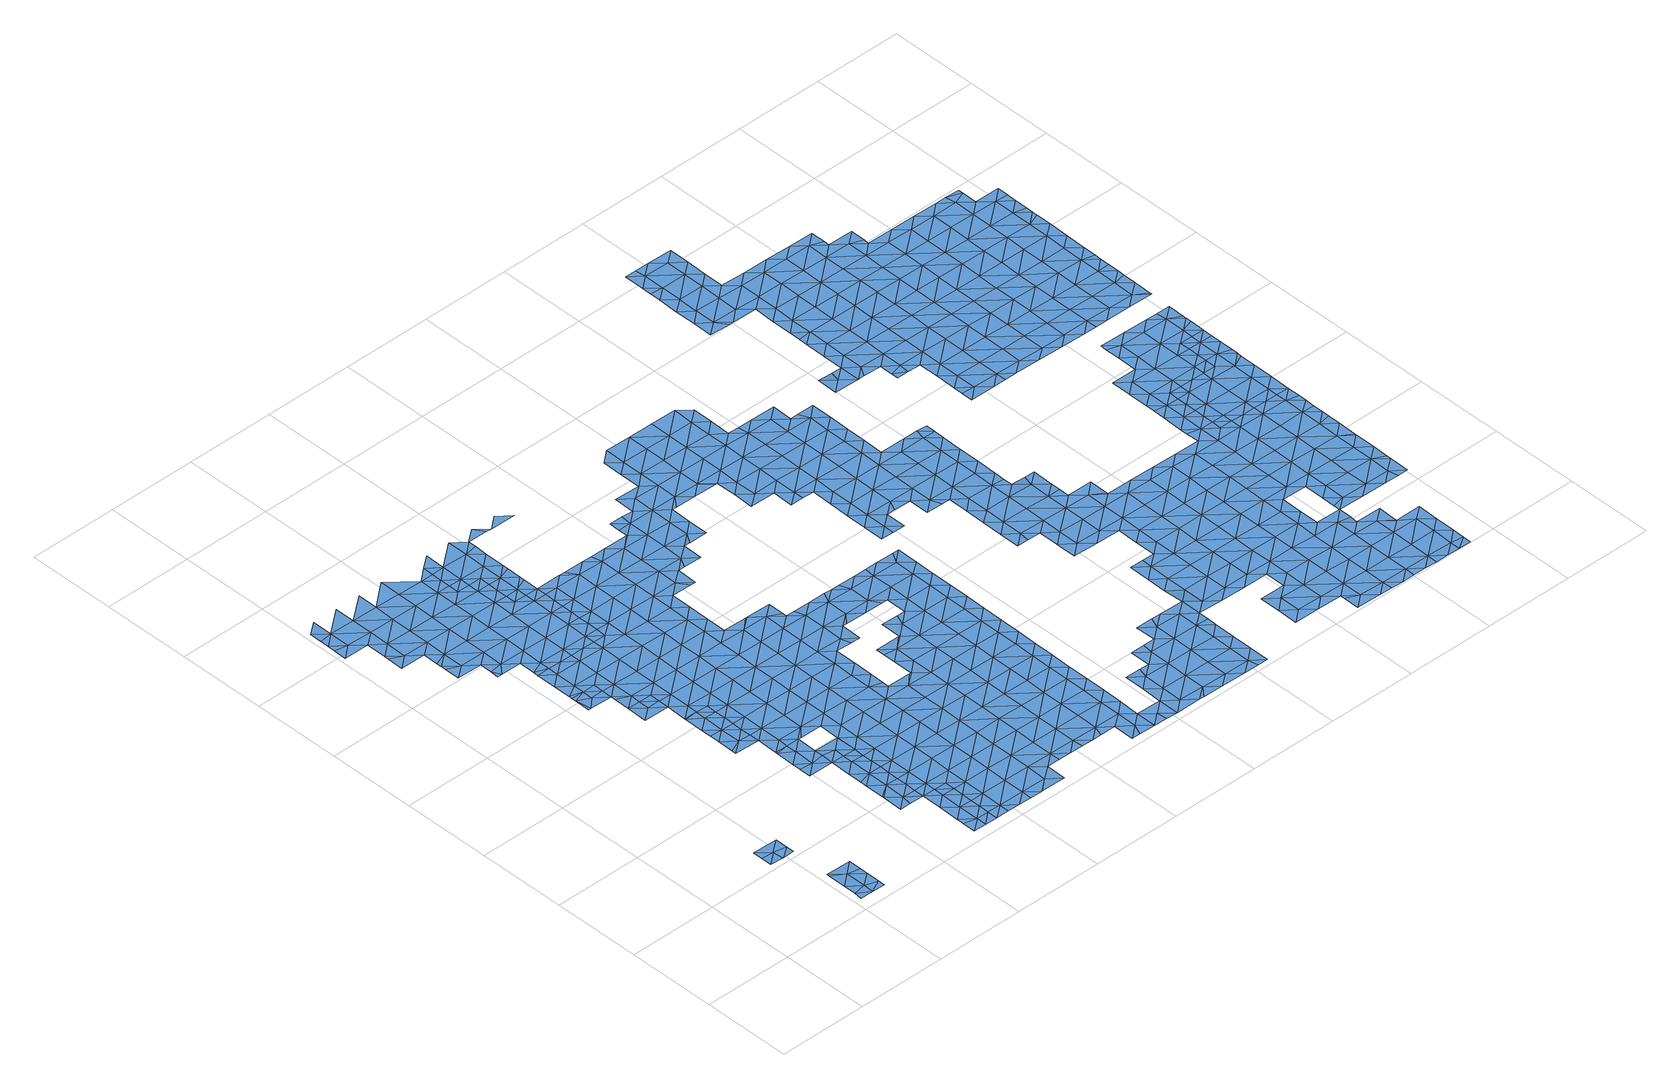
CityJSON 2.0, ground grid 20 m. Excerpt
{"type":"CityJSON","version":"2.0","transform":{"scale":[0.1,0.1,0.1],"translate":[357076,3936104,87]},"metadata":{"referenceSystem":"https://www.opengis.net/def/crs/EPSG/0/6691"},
"CityObjects":{
"waterbody1":{"type":"WaterBody","attributes":{"name":"9","class":"1140","function":"1","WaterBodyRiverFloodingRiskAttribute.description":"5","WaterBodyRiverFloodingRiskAttribute.rankOrg":"1","WaterBodyRiverFloodingRiskAttribute.adminType":"2","WaterBodyRiverFloodingRiskAttribute.scale":"L1"},"geometry":[{"type":"MultiSurface","lod":"1","boundaries":[[[0,1,2]],[[2,1,3]],[[4,5,0]],[[0,5,6]],[[0,6,1]],[[2,7,0]],[[0,7,4]]]}]},
"waterbody2":{"type":"WaterBody","attributes":{"name":"9","class":"1140","function":"1","WaterBodyRiverFloodingRiskAttribute.description":"5","WaterBodyRiverFloodingRiskAttribute.rankOrg":"2","WaterBodyRiverFloodingRiskAttribute.adminType":"2","WaterBodyRiverFloodingRiskAttribute.scale":"L1"},"geometry":[{"type":"MultiSurface","lod":"1","boundaries":[[[8,9,10]],[[11,12,9]],[[13,12,14]],[[11,9,15]],[[12,13,9]],[[16,17,18]],[[15,9,19]],[[19,9,8]],[[10,9,13]],[[12,16,18]],[[20,14,18]],[[18,14,12]],[[12,11,16]]]}]},
"waterbody3":{"type":"WaterBody","attributes":{"name":"9","class":"1140","function":"1","WaterBodyRiverFloodingRiskAttribute.description":"5","WaterBodyRiverFloodingRiskAttribute.rankOrg":"2","WaterBodyRiverFloodingRiskAttribute.adminType":"2","WaterBodyRiverFloodingRiskAttribute.scale":"L1"},"geometry":[{"type":"MultiSurface","lod":"1","boundaries":[[[21,22,23]],[[21,24,22]],[[23,25,21]],[[26,27,28]],[[26,24,27]],[[24,21,27]],[[29,30,31]],[[29,32,30]],[[33,28,27]],[[25,34,21]],[[31,35,25]],[[30,32,36]],[[31,30,35]],[[37,38,39]],[[27,21,34]],[[37,40,38]],[[34,25,35]],[[39,41,37]],[[42,30,36]],[[43,40,44]],[[27,34,45]],[[36,43,44]],[[40,37,44]],[[35,30,42]],[[27,45,46]],[[47,48,49]],[[35,50,34]],[[42,36,44]],[[41,51,37]],[[47,52,48]],[[34,50,45]],[[48,52,41]],[[35,42,53]],[[44,37,51]],[[54,52,47]],[[35,53,50]],[[44,55,42]],[[51,41,52]],[[50,56,45]],[[42,55,53]],[[44,51,57]],[[58,59,60]],[[44,57,55]],[[45,56,61]],[[52,62,51]],[[55,63,53]],[[53,64,50]],[[54,59,65]],[[59,58,65]],[[52,54,66]],[[51,62,57]],[[50,64,56]],[[66,54,65]],[[58,67,65]],[[62,52,66]],[[53,63,64]],[[57,68,55]],[[64,69,56]],[[70,68,57]],[[70,57,62]],[[55,68,63]],[[71,65,67]],[[72,64,63]],[[56,69,73]],[[66,65,74]],[[66,75,62]],[[68,76,63]],[[67,77,71]],[[74,65,71]],[[75,70,62]],[[64,72,69]],[[77,78,71]],[[66,74,75]],[[63,76,72]],[[69,79,73]],[[72,79,69]],[[80,81,70]],[[78,82,71]],[[81,76,68]],[[70,75,80]],[[68,70,81]],[[83,82,78]],[[72,76,84]],[[74,71,85]],[[74,86,75]],[[81,87,76]],[[84,88,72]],[[88,89,72]],[[72,89,79]],[[71,82,85]],[[75,86,80]],[[84,76,87]],[[83,90,82]],[[80,91,81]],[[92,93,79]],[[74,85,86]],[[79,89,92]],[[94,84,87]],[[95,96,82]],[[82,96,85]],[[97,98,81]],[[81,98,87]],[[80,99,91]],[[82,90,95]],[[97,81,91]],[[99,80,86]],[[96,100,85]],[[101,86,85]],[[102,94,87]],[[100,101,85]],[[103,102,87]],[[103,87,98]],[[104,91,99]],[[101,105,86]],[[105,106,86]],[[99,86,106]],[[107,104,99]],[[108,107,99]],[[99,106,108]]]}]},
"waterbody4":{"type":"WaterBody","attributes":{"name":"9","class":"1140","function":"1","WaterBodyRiverFloodingRiskAttribute.description":"5","WaterBodyRiverFloodingRiskAttribute.rankOrg":"1","WaterBodyRiverFloodingRiskAttribute.adminType":"2","WaterBodyRiverFloodingRiskAttribute.scale":"L1"},"geometry":[{"type":"MultiSurface","lod":"1","boundaries":[[[109,110,111]],[[110,112,113]],[[109,112,110]],[[112,114,113]],[[60,113,114]],[[109,115,112]],[[116,117,118]],[[58,60,114]],[[116,119,117]],[[119,120,117]],[[115,121,112]],[[122,123,115]],[[67,58,114]],[[122,118,123]],[[118,117,123]],[[120,124,117]],[[125,126,127]],[[128,129,130]],[[131,125,127]],[[123,121,115]],[[114,112,132]],[[129,128,133]],[[114,132,67]],[[125,134,126]],[[135,136,137]],[[112,121,132]],[[134,124,138]],[[135,130,136]],[[139,117,124]],[[140,141,142]],[[138,126,134]],[[130,129,136]],[[133,143,129]],[[131,144,125]],[[123,117,139]],[[145,146,147]],[[141,140,148]],[[136,149,137]],[[150,147,146]],[[151,137,149]],[[142,152,140]],[[123,153,121]],[[139,124,134]],[[154,150,146]],[[77,67,132]],[[155,151,149]],[[140,156,148]],[[156,157,158]],[[144,159,125]],[[129,160,136]],[[161,162,163]],[[158,148,156]],[[164,144,165]],[[146,166,154]],[[167,161,163]],[[162,168,163]],[[125,169,134]],[[165,155,164]],[[123,139,170]],[[152,171,140]],[[145,172,146]],[[132,78,77]],[[155,149,164]],[[173,160,143]],[[129,143,160]],[[159,169,125]],[[174,175,176]],[[177,178,179]],[[174,167,175]],[[164,159,144]],[[177,157,156]],[[179,157,177]],[[123,170,153]],[[160,180,136]],[[136,181,149]],[[167,163,175]],[[172,166,146]],[[168,182,163]],[[183,78,132]],[[134,184,139]],[[132,121,183]],[[171,185,140]],[[175,186,176]],[[187,160,173]],[[181,164,149]],[[177,188,178]],[[186,171,189]],[[169,184,134]],[[188,172,190]],[[140,191,156]],[[189,176,186]],[[190,178,188]],[[121,153,183]],[[185,191,140]],[[182,192,163]],[[166,172,193]],[[186,185,171]],[[188,194,172]],[[163,195,175]],[[184,196,139]],[[136,180,181]],[[172,194,193]],[[156,197,177]],[[198,153,170]],[[181,199,164]],[[164,200,159]],[[170,139,196]],[[83,78,183]],[[201,192,182]],[[199,200,164]],[[187,202,160]],[[198,183,153]],[[193,203,187]],[[177,204,188]],[[160,205,180]],[[195,163,192]],[[193,194,203]],[[156,191,197]],[[188,204,194]],[[186,175,206]],[[198,170,196]],[[83,183,90]],[[180,207,181]],[[201,208,192]],[[169,159,209]],[[206,175,195]],[[198,210,183]],[[187,203,202]],[[94,211,84]],[[88,211,89]],[[177,197,204]],[[209,159,200]],[[88,84,211]],[[160,202,205]],[[185,186,212]],[[183,210,90]],[[204,213,194]],[[181,214,199]],[[184,169,215]],[[208,216,192]],[[186,206,212]],[[92,217,93]],[[192,218,195]],[[92,89,217]],[[180,205,207]],[[191,185,219]],[[169,209,215]],[[203,194,220]],[[89,211,217]],[[221,198,196]],[[222,216,208]],[[94,102,211]],[[199,223,200]],[[216,218,192]],[[196,184,224]],[[197,191,219]],[[95,225,96]],[[226,206,195]],[[95,90,225]],[[97,227,98]],[[185,212,219]],[[214,223,199]],[[97,91,227]],[[223,209,200]],[[194,213,220]],[[90,210,225]],[[228,93,217]],[[221,210,198]],[[181,207,214]],[[227,91,104]],[[184,215,224]],[[202,203,229]],[[230,216,222]],[[225,231,96]],[[218,226,195]],[[231,101,100]],[[232,212,206]],[[100,96,231]],[[103,233,102]],[[234,211,102]],[[233,98,227]],[[103,98,233]],[[235,215,209]],[[203,220,229]],[[221,196,224]],[[197,219,236]],[[204,197,237]],[[104,107,227]],[[205,202,238]],[[234,239,211]],[[240,225,210]],[[231,241,101]],[[221,242,210]],[[237,197,236]],[[243,219,212]],[[105,101,241]],[[217,211,239]],[[244,233,227]],[[234,102,233]],[[202,229,238]],[[245,218,216]],[[106,105,241]],[[235,209,223]],[[213,204,246]],[[247,108,106]],[[248,224,215]],[[249,227,107]],[[207,205,250]],[[207,251,214]],[[239,252,217]],[[232,206,226]],[[245,216,230]],[[225,253,231]],[[246,204,237]],[[246,254,213]],[[254,229,220]],[[244,227,249]],[[255,236,219]],[[244,256,233]],[[205,238,250]],[[106,241,247]],[[240,210,242]],[[107,108,247]],[[214,251,223]],[[233,257,234]],[[258,215,235]],[[220,213,254]],[[256,257,233]],[[259,221,224]],[[243,212,232]],[[243,255,219]],[[260,238,229]],[[247,261,107]],[[262,237,236]],[[263,218,245]],[[264,239,234]],[[248,215,258]],[[259,242,221]],[[207,250,251]],[[253,225,240]],[[253,265,231]],[[251,266,223]],[[223,267,235]],[[264,234,257]],[[226,218,263]],[[255,262,236]],[[262,246,237]],[[241,231,265]],[[241,268,247]],[[269,263,245]],[[259,224,248]],[[229,254,260]],[[270,239,264]],[[259,271,242]],[[242,272,240]],[[273,248,258]],[[252,239,274]],[[275,276,238]],[[274,239,270]],[[276,251,250]],[[267,223,266]],[[246,277,254]],[[226,263,278]],[[232,226,279]],[[262,277,246]],[[238,260,275]],[[250,238,276]],[[280,273,258]],[[281,260,254]],[[282,253,240]],[[241,265,268]],[[258,235,280]],[[269,283,263]],[[279,226,278]],[[261,247,268]],[[284,259,248]],[[243,285,255]],[[243,232,285]],[[272,242,271]],[[286,281,254]],[[235,267,280]],[[277,286,254]],[[248,273,284]],[[287,261,268]],[[288,289,260]],[[288,260,281]],[[284,290,259]],[[232,279,285]],[[291,292,251]],[[259,290,271]],[[275,260,289]],[[293,294,274]],[[282,240,272]],[[255,295,262]],[[265,253,282]],[[251,276,291]],[[266,251,292]],[[280,296,273]],[[263,283,297]],[[298,295,255]],[[299,272,271]],[[300,279,278]],[[290,299,271]],[[292,301,266]],[[302,277,262]],[[278,263,303]],[[276,275,304]],[[287,268,305]],[[255,285,298]],[[275,289,304]],[[306,265,282]],[[267,266,301]],[[267,307,280]],[[303,263,297]],[[283,308,297]],[[309,305,268]],[[310,281,286]],[[268,265,309]],[[276,311,291]],[[279,300,285]],[[277,302,286]],[[294,293,312]],[[276,304,311]],[[265,306,309]],[[300,278,303]],[[296,280,313]],[[272,314,282]],[[297,308,315]],[[262,295,302]],[[307,267,301]],[[280,307,313]],[[311,316,291]],[[317,292,291]],[[314,306,282]],[[302,318,286]],[[272,299,319]],[[310,286,320]],[[321,303,297]],[[298,285,322]],[[315,321,297]],[[305,309,323]],[[286,318,320]],[[316,317,291]],[[285,300,322]],[[322,324,298]],[[298,325,295]],[[326,301,292]],[[272,319,314]],[[299,327,319]],[[307,328,313]],[[329,323,309]],[[314,330,306]],[[331,321,315]],[[306,332,309]],[[333,300,303]],[[295,325,302]],[[311,334,316]],[[330,332,306]],[[307,301,335]],[[336,312,337]],[[338,320,339]],[[320,318,339]],[[319,327,340]],[[341,342,338]],[[298,324,325]],[[343,307,335]],[[326,292,317]],[[303,321,344]],[[328,307,343]],[[345,319,340]],[[335,301,326]],[[331,346,321]],[[316,334,347]],[[314,319,345]],[[341,338,339]],[[348,317,316]],[[333,303,344]],[[329,309,332]],[[349,342,341]],[[350,351,302]],[[322,352,324]],[[326,353,335]],[[348,316,347]],[[322,300,352]],[[302,325,350]],[[318,302,351]],[[318,354,339]],[[345,355,314]],[[341,356,349]],[[352,300,333]],[[357,346,358]],[[359,357,358]],[[351,354,318]],[[360,344,321]],[[348,361,317]],[[352,362,324]],[[324,363,325]],[[330,314,355]],[[364,329,332]],[[365,353,326]],[[360,333,344]],[[321,346,366]],[[330,367,332]],[[341,339,354]],[[361,368,317]],[[345,369,355]],[[370,361,348]],[[371,357,359]],[[325,372,350]],[[354,373,341]],[[368,365,326]],[[346,357,366]],[[356,341,374]],[[326,317,368]],[[360,321,366]],[[363,324,362]],[[330,355,375]],[[341,373,374]],[[376,352,333]],[[364,332,377]],[[369,378,355]],[[379,366,357]],[[367,330,375]],[[332,367,377]],[[370,380,361]],[[381,354,351]],[[382,333,360]],[[383,375,355]],[[357,371,379]],[[384,362,352]],[[325,363,372]],[[385,386,374]],[[387,360,366]],[[351,350,381]],[[388,389,377]],[[368,390,365]],[[355,378,383]],[[376,333,382]],[[376,384,352]],[[387,366,379]],[[374,373,385]],[[391,392,371]],[[388,377,367]],[[393,363,362]],[[350,372,381]],[[394,389,388]],[[395,382,360]],[[361,396,368]],[[379,371,392]],[[387,395,360]],[[396,361,380]],[[397,386,385]],[[398,375,383]],[[373,354,399]],[[363,393,372]],[[394,388,400]],[[401,376,382]],[[354,381,399]],[[390,368,402]],[[403,402,368]],[[404,398,383]],[[405,392,391]],[[396,403,368]],[[406,388,367]],[[407,396,380]],[[393,362,384]],[[401,382,395]],[[367,375,408]],[[385,409,397]],[[410,381,372]],[[379,392,411]],[[405,411,392]],[[408,375,398]],[[408,406,367]],[[373,399,412]],[[385,373,413]],[[401,414,376]],[[400,388,415]],[[384,376,414]],[[416,372,393]],[[404,417,398]],[[373,412,413]],[[409,385,413]],[[381,418,399]],[[402,403,419]],[[414,420,384]],[[384,420,393]],[[396,407,421]],[[415,388,406]],[[418,412,399]],[[422,408,398]],[[372,416,410]],[[411,405,423]],[[424,419,403]],[[422,398,417]],[[425,409,413]],[[426,427,411]],[[421,409,425]],[[423,426,411]],[[418,381,410]],[[428,393,420]],[[429,415,406]],[[430,431,396]],[[416,393,428]],[[405,432,423]],[[396,421,430]],[[433,415,429]],[[434,408,422]],[[403,396,431]],[[406,408,434]],[[430,421,425]],[[416,435,410]],[[426,436,427]],[[437,438,412]],[[416,428,435]],[[439,427,436]],[[412,418,437]],[[424,403,431]],[[413,412,438]],[[435,440,410]],[[438,441,413]],[[433,429,442]],[[423,443,426]],[[418,410,440]],[[431,444,424]],[[445,446,434]],[[439,436,447]],[[425,413,441]],[[406,434,446]],[[448,449,432]],[[440,450,418]],[[423,432,449]],[[418,450,437]],[[429,406,451]],[[441,452,425]],[[452,431,430]],[[453,447,436]],[[451,406,446]],[[430,425,452]],[[443,423,449]],[[443,454,426]],[[442,429,451]],[[455,437,450]],[[445,456,446]],[[436,426,454]],[[438,437,455]],[[444,431,457]],[[458,457,431]],[[452,458,431]],[[449,448,459]],[[436,454,453]],[[442,460,461]],[[460,442,451]],[[441,438,462]],[[438,455,462]],[[463,443,449]],[[462,464,441]],[[441,464,452]],[[446,465,451]],[[453,466,467]],[[463,449,459]],[[468,461,469]],[[461,460,469]],[[470,465,446]],[[465,460,451]],[[446,456,470]],[[453,454,466]],[[471,458,452]],[[464,471,452]],[[472,457,458]],[[473,468,469]],[[474,467,466]],[[475,476,443]],[[477,469,460]],[[456,478,470]],[[471,479,458]],[[443,463,475]],[[454,443,476]],[[454,480,466]],[[466,481,474]],[[472,458,479]],[[463,459,482]],[[483,484,485]],[[486,460,465]],[[487,473,469]],[[488,470,478]],[[477,460,486]],[[489,488,484]],[[488,490,470]],[[491,475,463]],[[483,489,484]],[[480,454,476]],[[470,492,465]],[[481,466,480]],[[483,485,493]],[[487,469,477]],[[494,476,475]],[[489,490,488]],[[463,482,491]],[[495,486,465]],[[496,491,482]],[[481,497,498]],[[497,481,480]],[[499,493,500]],[[492,495,465]],[[501,499,500]],[[470,490,492]],[[502,477,486]],[[503,483,493]],[[483,504,489]],[[505,506,507]],[[475,491,494]],[[506,508,507]],[[509,498,497]],[[507,510,505]],[[495,502,486]],[[502,487,477]],[[505,510,511]],[[489,512,490]],[[491,496,513]],[[476,494,514]],[[508,515,507]],[[480,476,516]],[[517,499,501]],[[493,499,503]],[[480,518,497]],[[504,483,503]],[[519,509,497]],[[504,512,489]],[[510,520,511]],[[491,521,494]],[[511,520,522]],[[516,476,514]],[[523,510,507]],[[490,524,492]],[[491,513,521]],[[523,507,515]],[[521,525,494]],[[524,495,492]],[[520,526,522]],[[494,525,514]],[[522,526,517]],[[527,487,502]],[[480,516,518]],[[519,497,518]],[[525,528,514]],[[499,517,529]],[[530,520,510]],[[514,528,516]],[[490,512,524]],[[531,510,523]],[[503,499,532]],[[524,533,495]],[[495,534,502]],[[517,526,529]],[[528,535,516]],[[532,499,529]],[[504,503,532]],[[533,534,495]],[[536,526,520]],[[504,537,512]],[[538,519,518]],[[518,516,539]],[[523,540,531]],[[502,541,527]],[[516,535,539]],[[530,510,531]],[[536,529,526]],[[534,541,502]],[[537,504,532]],[[542,531,540]],[[543,533,524]],[[518,539,538]],[[520,530,536]],[[544,543,524]],[[529,545,532]],[[546,538,539]],[[512,537,547]],[[524,512,544]],[[548,530,531]],[[543,549,533]],[[533,549,534]],[[550,529,536]],[[512,547,544]],[[551,552,553]],[[553,552,554]],[[532,555,537]],[[556,557,538]],[[542,558,559]],[[560,541,534]],[[539,561,546]],[[549,560,534]],[[531,542,548]],[[558,562,559]],[[556,538,546]],[[551,563,564]],[[529,550,545]],[[537,555,547]],[[563,551,553]],[[548,565,530]],[[548,542,559]],[[543,544,566]],[[554,567,553]],[[556,568,557]],[[557,568,569]],[[570,571,564]],[[562,572,559]],[[573,544,547]],[[532,545,555]],[[574,575,576]],[[536,530,577]],[[561,578,546]],[[564,563,570]],[[579,556,546]],[[580,563,553]],[[567,580,553]],[[569,581,582]],[[577,530,565]],[[572,583,559]],[[584,548,559]],[[575,585,576]],[[566,544,586]],[[569,568,581]],[[567,574,587]],[[578,579,546]],[[550,536,588]],[[574,576,587]],[[572,571,589]],[[547,555,573]],[[571,570,589]],[[587,580,567]],[[545,550,588]],[[590,570,563]],[[591,582,581]],[[589,583,572]],[[544,592,586]],[[548,584,565]],[[536,577,588]],[[593,578,561]],[[568,556,579]],[[594,581,568]],[[588,595,545]],[[545,596,555]],[[544,573,592]],[[597,598,599]],[[600,590,563]],[[585,601,576]],[[602,577,565]],[[600,563,580]],[[595,596,545]],[[603,589,570]],[[559,583,584]],[[555,604,573]],[[601,605,576]],[[591,581,606]],[[594,568,579]],[[592,607,586]],[[590,603,570]],[[597,608,598]],[[603,583,589]],[[609,606,581]],[[610,599,611]],[[587,576,605]],[[599,598,611]],[[588,577,612]],[[592,573,613]],[[565,584,602]],[[604,613,573]],[[614,601,585]],[[615,579,578]],[[612,616,588]],[[609,581,594]],[[613,607,592]],[[588,616,595]],[[617,578,593]],[[580,618,600]],[[580,587,618]],[[619,611,598]],[[555,596,604]],[[612,577,620]],[[621,610,611]],[[583,622,584]],[[617,615,578]],[[577,602,620]],[[618,587,605]],[[623,594,579]],[[624,590,600]],[[625,622,583]],[[595,626,596]],[[625,583,603]],[[627,606,628]],[[613,604,629]],[[595,616,626]],[[584,630,602]],[[606,609,628]],[[598,608,619]],[[623,609,594]],[[620,631,612]],[[614,632,601]],[[596,633,604]],[[624,600,618]],[[603,590,634]],[[635,634,590]],[[633,596,626]],[[602,630,620]],[[624,635,590]],[[617,593,636]],[[614,627,637]],[[638,629,604]],[[627,628,637]],[[623,579,615]],[[639,611,619]],[[632,640,601]],[[640,618,605]],[[621,611,639]],[[641,603,634]],[[642,628,609]],[[608,643,619]],[[625,603,644]],[[584,622,630]],[[605,601,640]],[[644,603,641]],[[638,604,633]],[[614,637,632]],[[645,642,609]],[[636,646,617]],[[642,637,628]],[[647,615,617]],[[625,648,622]],[[645,609,623]],[[648,625,644]],[[624,618,649]],[[635,650,634]],[[651,649,618]],[[636,621,652]],[[653,620,630]],[[621,639,652]],[[654,639,619]],[[631,620,653]],[[655,635,624]],[[646,647,617]],[[643,654,619]],[[656,632,637]],[[648,657,622]],[[622,657,630]],[[624,649,658]],[[651,618,640]],[[659,660,661]],[[646,636,652]],[[655,624,658]],[[643,659,661]],[[662,650,635]],[[623,615,647]],[[661,654,643]],[[663,631,653]],[[657,664,630]],[[660,665,661]],[[630,664,653]],[[656,637,642]],[[662,635,655]],[[666,640,632]],[[651,667,649]],[[668,663,653]],[[645,623,669]],[[640,670,651]],[[671,639,654]],[[664,668,653]],[[672,666,632]],[[669,623,647]],[[673,642,645]],[[672,632,656]],[[652,639,674]],[[668,675,663]],[[674,639,671]],[[646,652,674]],[[665,676,661]],[[677,673,645]],[[673,656,642]],[[678,651,670]],[[640,666,670]],[[679,647,646]],[[677,645,669]],[[651,678,667]],[[654,661,676]],[[680,646,674]],[[654,681,671]],[[682,672,656]],[[676,665,683]],[[679,646,680]],[[669,647,679]],[[684,682,656]],[[682,666,672]],[[685,677,669]],[[654,676,686]],[[684,656,673]],[[671,687,674]],[[683,688,676]],[[670,666,689]],[[654,686,681]],[[690,669,679]],[[691,689,666]],[[687,671,681]],[[680,674,687]],[[688,692,676]],[[685,669,690]],[[673,677,685]],[[676,692,686]],[[693,679,680]],[[694,684,673]],[[691,666,682]],[[695,680,687]],[[679,693,690]],[[696,673,685]],[[686,697,681]],[[698,682,684]],[[688,699,692]],[[694,673,696]],[[681,697,687]],[[700,689,691]],[[680,695,693]],[[701,685,690]],[[686,692,702]],[[703,691,682]],[[699,704,692]],[[686,702,697]],[[698,684,694]],[[698,703,682]],[[705,690,693]],[[685,701,696]],[[703,700,691]],[[706,702,692]],[[693,695,707]],[[690,705,701]],[[706,692,704]],[[708,694,696]],[[687,697,709]],[[695,687,710]],[[711,705,693]],[[712,697,702]],[[687,709,710]],[[713,696,701]],[[707,695,710]],[[693,707,711]],[[694,708,698]],[[706,704,714]],[[711,715,705]],[[703,716,700]],[[717,712,702]],[[712,709,697]],[[705,715,701]],[[717,702,706]],[[696,713,708]],[[718,710,709]],[[714,719,706]],[[720,721,698]],[[701,722,713]],[[720,698,708]],[[721,716,703]],[[707,710,723]],[[703,698,721]],[[724,723,710]],[[724,710,718]],[[719,725,706]],[[701,715,722]],[[718,709,726]],[[713,727,708]],[[709,712,726]],[[728,722,715]],[[717,706,729]],[[708,730,720]],[[713,722,727]],[[719,731,725]],[[729,706,725]],[[732,718,726]],[[726,712,733]],[[712,717,734]],[[720,735,721]],[[736,723,737]],[[708,727,730]],[[738,732,726]],[[738,726,733]],[[739,736,737]],[[716,721,740]],[[741,737,723]],[[734,717,729]],[[731,742,725]],[[743,742,731]],[[728,744,722]],[[733,712,734]],[[745,727,722]],[[746,729,725]],[[720,730,735]],[[728,739,747]],[[739,737,747]],[[745,730,727]],[[721,748,740]],[[747,744,728]],[[725,742,746]],[[721,735,748]],[[729,749,734]],[[750,733,734]],[[749,729,746]],[[751,747,737]],[[745,722,744]],[[752,735,730]],[[740,753,754]],[[751,737,741]],[[754,753,755]],[[753,740,748]],[[750,734,749]],[[756,744,747]],[[757,752,730]],[[757,730,745]],[[758,748,735]],[[751,756,747]],[[755,759,760]],[[761,753,748]],[[755,753,759]],[[759,762,760]],[[758,761,748]],[[751,741,763]],[[764,760,762]],[[765,766,753]],[[753,766,759]],[[767,764,762]],[[765,753,761]],[[735,752,758]],[[744,756,768]],[[745,744,769]],[[770,767,762]],[[771,767,770]],[[772,773,759]],[[759,773,762]],[[772,759,766]],[[744,768,769]],[[757,774,752]],[[775,751,763]],[[770,776,771]],[[757,745,774]],[[777,761,758]],[[771,776,778]],[[779,770,762]],[[780,768,756]],[[774,745,769]],[[781,779,762]],[[781,762,773]],[[756,751,780]],[[775,763,782]],[[783,769,768]],[[751,775,780]],[[777,758,784]],[[785,776,770]],[[786,784,758]],[[752,774,787]],[[758,752,786]],[[785,770,779]],[[778,776,788]],[[786,752,787]],[[783,768,780]],[[769,789,774]],[[775,782,790]],[[790,791,775]],[[775,791,780]],[[785,779,792]],[[793,787,774]],[[769,783,789]],[[794,784,786]],[[788,776,795]],[[776,785,795]],[[780,796,783]],[[797,780,791]],[[796,780,797]],[[792,798,785]],[[799,774,789]],[[787,793,786]],[[795,800,788]],[[788,800,801]],[[796,802,783]],[[793,774,799]],[[789,783,802]],[[794,786,803]],[[801,804,805]],[[800,804,801]],[[793,806,786]],[[807,799,789]],[[808,807,789]],[[808,789,802]],[[795,785,809]],[[810,805,804]],[[785,798,809]],[[803,786,806]],[[807,811,799]],[[799,812,793]],[[804,813,810]],[[798,814,809]],[[799,811,812]],[[800,815,804]],[[816,803,806]],[[817,806,793]],[[795,809,818]],[[800,795,815]],[[819,817,793]],[[819,793,812]],[[815,795,818]],[[814,820,809]],[[821,816,806]],[[822,813,804]],[[823,821,806]],[[823,806,817]],[[820,814,824]],[[820,825,809]],[[818,809,825]],[[804,815,822]],[[826,827,818]],[[818,825,826]],[[815,818,827]],[[828,813,822]],[[815,827,829]],[[830,828,822]],[[822,815,830]],[[829,827,831]],[[830,815,829]],[[831,832,829]],[[833,828,830]],[[834,830,829]],[[835,829,832]],[[834,829,835]],[[836,833,830]],[[834,837,830]],[[830,837,836]]]}]},
"waterbody5":{"type":"WaterBody","attributes":{"name":"9","class":"1140","function":"1","WaterBodyRiverFloodingRiskAttribute.description":"5","WaterBodyRiverFloodingRiskAttribute.rankOrg":"2","WaterBodyRiverFloodingRiskAttribute.adminType":"2","WaterBodyRiverFloodingRiskAttribute.scale":"L1"},"geometry":[{"type":"MultiSurface","lod":"1","boundaries":[[[838,839,840]],[[118,122,841]],[[122,109,841]],[[109,111,839]],[[841,839,838]],[[115,109,122]],[[109,839,841]],[[838,118,841]]]}]},
"waterbody6":{"type":"WaterBody","attributes":{"name":"9","class":"1140","function":"1","WaterBodyRiverFloodingRiskAttribute.description":"5","WaterBodyRiverFloodingRiskAttribute.rankOrg":"2","WaterBodyRiverFloodingRiskAttribute.adminType":"2","WaterBodyRiverFloodingRiskAttribute.scale":"L1"},"geometry":[{"type":"MultiSurface","lod":"1","boundaries":[[[120,119,842]],[[126,138,842]],[[126,842,843]],[[843,842,119]],[[124,120,138]],[[120,842,138]]]}]},
"waterbody7":{"type":"WaterBody","attributes":{"name":"9","class":"1140","function":"1","WaterBodyRiverFloodingRiskAttribute.description":"5","WaterBodyRiverFloodingRiskAttribute.rankOrg":"2","WaterBodyRiverFloodingRiskAttribute.adminType":"2","WaterBodyRiverFloodingRiskAttribute.scale":"L1"},"geometry":[{"type":"MultiSurface","lod":"1","boundaries":[[[844,130,135]],[[844,845,130]],[[845,844,846]],[[844,847,846]],[[848,849,850]],[[851,852,848]],[[850,131,127]],[[852,849,848]],[[165,144,131]],[[165,131,849]],[[849,155,165]],[[135,137,844]],[[151,155,852]],[[151,852,137]],[[137,852,844]],[[844,852,847]],[[131,850,849]],[[849,852,155]],[[847,852,851]]]}]},
"waterbody8":{"type":"WaterBody","attributes":{"name":"9","class":"1140","function":"1","WaterBodyRiverFloodingRiskAttribute.description":"5","WaterBodyRiverFloodingRiskAttribute.rankOrg":"2","WaterBodyRiverFloodingRiskAttribute.adminType":"2","WaterBodyRiverFloodingRiskAttribute.scale":"L1"},"geometry":[{"type":"MultiSurface","lod":"1","boundaries":[[[853,133,128]],[[854,855,856]],[[856,855,857]],[[857,858,853]],[[133,858,143]],[[858,857,855]],[[133,853,858]],[[150,855,147]],[[855,150,154]],[[855,154,858]],[[858,154,143]],[[854,147,855]]]}]},
"waterbody9":{"type":"WaterBody","attributes":{"name":"9","class":"1140","function":"1","WaterBodyRiverFloodingRiskAttribute.description":"5","WaterBodyRiverFloodingRiskAttribute.rankOrg":"2","WaterBodyRiverFloodingRiskAttribute.adminType":"2","WaterBodyRiverFloodingRiskAttribute.scale":"L1"},"geometry":[{"type":"MultiSurface","lod":"1","boundaries":[[[157,859,860]],[[158,157,860]],[[148,158,860]],[[861,148,860]],[[862,859,863]],[[864,859,862]],[[864,865,860]],[[865,866,860]],[[141,148,861]],[[867,142,861]],[[861,868,867]],[[868,861,866]],[[190,172,145]],[[190,145,869]],[[863,859,869]],[[864,860,859]],[[866,861,860]],[[142,141,861]],[[178,190,869]],[[178,869,859]],[[179,178,859]],[[179,859,157]],[[869,147,863]],[[145,147,869]]]}]},
"waterbody10":{"type":"WaterBody","attributes":{"name":"9","class":"1140","function":"1","WaterBodyRiverFloodingRiskAttribute.description":"5","WaterBodyRiverFloodingRiskAttribute.rankOrg":"2","WaterBodyRiverFloodingRiskAttribute.adminType":"2","WaterBodyRiverFloodingRiskAttribute.scale":"L1"},"geometry":[{"type":"MultiSurface","lod":"1","boundaries":[[[870,871,872]],[[873,871,870]],[[873,874,871]],[[152,142,875]],[[189,152,875]],[[189,171,152]],[[876,877,872]],[[161,167,871]],[[174,176,876]],[[876,176,875]],[[176,189,875]],[[877,876,875]],[[875,142,877]],[[874,162,161]],[[876,167,174]],[[876,871,167]],[[874,161,871]],[[872,871,876]]]}]},
"waterbody11":{"type":"WaterBody","attributes":{"name":"9","class":"1140","function":"1","WaterBodyRiverFloodingRiskAttribute.description":"5","WaterBodyRiverFloodingRiskAttribute.rankOrg":"1","WaterBodyRiverFloodingRiskAttribute.adminType":"2","WaterBodyRiverFloodingRiskAttribute.scale":"L1"},"geometry":[{"type":"MultiSurface","lod":"1","boundaries":[[[878,879,880]],[[878,881,879]],[[882,881,878]],[[883,884,882]],[[885,884,883]],[[886,885,887]],[[886,887,888]],[[888,889,890]],[[890,891,892]],[[893,894,892]],[[895,894,893]],[[894,895,896]],[[897,898,899]],[[900,894,896]],[[901,898,902]],[[902,903,904]],[[900,896,905]],[[890,889,906]],[[907,908,909]],[[889,888,887]],[[910,909,908]],[[911,910,912]],[[912,910,913]],[[914,913,910]],[[880,914,910]],[[908,880,910]],[[878,880,908]],[[907,878,908]],[[883,882,878]],[[907,883,878]],[[887,885,883]],[[915,916,917]],[[918,915,917]],[[915,918,919]],[[919,918,920]],[[921,922,923]],[[923,924,921]],[[924,923,925]],[[925,923,926]],[[926,923,927]],[[927,923,928]],[[927,928,929]],[[930,929,928]],[[930,931,929]],[[931,932,929]],[[933,932,931]],[[934,932,933]],[[935,932,934]],[[932,935,936]],[[935,937,936]],[[938,937,935]],[[938,935,939]],[[939,940,938]],[[940,939,941]],[[942,943,944]],[[945,946,943]],[[943,946,947]],[[947,946,948]],[[949,947,948]],[[947,949,950]],[[950,949,951]],[[950,951,952]],[[952,951,953]],[[952,953,954]],[[954,953,955]],[[899,901,956]],[[955,957,958]],[[937,958,959]],[[937,959,936]],[[936,959,960]],[[960,959,961]],[[960,961,962]],[[962,961,963]],[[962,963,964]],[[965,962,966]],[[966,962,964]],[[966,964,967]],[[968,966,967]],[[969,966,968]],[[969,970,966]],[[971,970,969]],[[972,973,971]],[[971,973,970]],[[970,973,974]],[[970,974,965]],[[965,974,926]],[[926,974,975]],[[976,975,974]],[[977,976,974]],[[978,976,977]],[[979,980,981]],[[980,979,982]],[[983,980,982]],[[898,900,902]],[[897,894,898]],[[916,915,984]],[[985,917,916]],[[918,917,986]],[[919,984,915]],[[918,987,920]],[[926,927,962]],[[923,922,928]],[[929,960,927]],[[930,928,922]],[[936,929,932]],[[935,934,939]],[[939,988,941]],[[945,943,942]],[[944,943,947]],[[989,948,946]],[[949,948,990]],[[949,991,951]],[[953,951,992]],[[957,953,993]],[[957,993,963]],[[958,957,959]],[[929,936,960]],[[959,957,961]],[[927,960,962]],[[961,957,963]],[[964,963,993]],[[964,993,967]],[[968,967,994]],[[995,969,968]],[[996,971,969]],[[965,966,970]],[[926,962,965]],[[926,975,925]],[[997,925,975]],[[974,973,977]],[[977,973,998]],[[973,999,998]],[[978,977,998]],[[1000,978,998]],[[1001,975,976]],[[1001,997,975]],[[1000,998,983]],[[982,1000,983]],[[998,999,983]],[[972,999,973]],[[1002,972,971]],[[1003,1002,1004]],[[1005,1003,1006]],[[1005,1007,1008]],[[1009,1010,1011]],[[1012,1008,1007]],[[1009,1011,1013]],[[1014,1015,1016]],[[1014,1016,1017]],[[1012,1007,1018]],[[1018,1019,1020]],[[1021,1020,1019]],[[1022,1023,1024]],[[999,1025,983]],[[972,1025,999]],[[1013,1025,972]],[[1009,1013,972]],[[1009,972,1002]],[[1003,1009,1002]],[[1010,1009,1003]],[[1005,1010,1003]],[[955,953,957]],[[1010,1008,1011]],[[1011,1008,1012]],[[1017,1011,1012]],[[1016,1011,1017]],[[1011,1016,1013]],[[1026,1015,1027]],[[1027,1015,1014]],[[1027,1014,1028]],[[1028,1014,1029]],[[1029,1014,1017]],[[1029,1017,1030]],[[897,892,894]],[[902,900,903]],[[903,900,905]],[[1004,1002,1031]],[[1004,1031,884]],[[885,1004,884]],[[1003,1004,1006]],[[1006,1004,885]],[[1032,906,911]],[[981,1033,979]],[[906,1032,891]],[[1034,891,1032]],[[1006,885,886]],[[956,1006,886]],[[956,1005,1006]],[[956,1035,1005]],[[1018,1007,1019]],[[1005,1035,1007]],[[1007,1035,1019]],[[1032,1036,1034]],[[1032,1037,1036]],[[1037,911,912]],[[913,1038,912]],[[1039,1040,1041]],[[1042,1043,1044]],[[880,1043,914]],[[934,933,987]],[[920,987,933]],[[988,1045,1046]],[[892,897,890]],[[897,888,890]],[[899,888,897]],[[888,899,886]],[[899,956,886]],[[887,883,907]],[[887,907,889]],[[909,889,907]],[[889,909,906]],[[906,909,911]],[[1047,891,1034]],[[1047,892,891]],[[893,892,1047]],[[1048,1039,1041]],[[1049,1050,986]],[[1050,1051,986]],[[898,901,899]],[[956,901,1035]],[[901,1052,1035]],[[901,902,1052]],[[1052,902,904]],[[1023,1052,904]],[[1019,1052,1023]],[[1053,1019,1023]],[[1019,1053,1021]],[[1022,1053,1023]],[[1024,1023,904]],[[1024,904,1054]],[[1019,1035,1052]],[[898,894,900]],[[918,986,1051]],[[1050,1046,1051]],[[918,1051,987]],[[988,939,1045]],[[934,1045,939]],[[987,1045,934]],[[1051,1045,987]],[[1046,1045,1051]],[[917,985,1055]],[[1055,1056,917]],[[917,1056,986]],[[1056,1049,986]],[[891,890,906]],[[911,1037,1032]],[[909,910,911]],[[1057,1036,1037]],[[1057,1037,1048]],[[1048,1037,1039]],[[912,1039,1037]],[[1039,912,1038]],[[1039,1038,1040]],[[914,1043,1058]],[[1042,1058,1043]],[[1058,1042,1059]],[[1044,948,989]],[[990,948,1044]],[[990,1044,1043]],[[990,1043,880]],[[879,990,880]],[[949,990,991]],[[991,990,879]],[[991,879,881]],[[953,992,993]],[[993,992,967]],[[967,992,994]],[[951,991,992]],[[992,991,994]],[[994,991,881]],[[882,994,881]],[[995,968,994]],[[995,994,882]],[[884,995,882]],[[996,969,995]],[[884,996,995]],[[884,1031,996]],[[1031,971,996]],[[1002,971,1031]],[[1010,1005,1008]],[[1060,981,980]],[[980,983,1061]],[[903,905,1062]],[[1061,1060,980]],[[1025,1013,1061]],[[1030,1017,1063]],[[1063,1017,1012]],[[1064,903,1062]],[[983,1025,1061]],[[1013,1016,1061]],[[1016,1015,1061]],[[1061,1015,1060]],[[1060,1015,1065]],[[1065,1015,1026]],[[1066,1063,1012]],[[1066,1012,1018]],[[1020,1066,1018]],[[1054,904,1067]],[[1067,904,903]],[[1064,1067,903]]]}]},
"waterbody12":{"type":"WaterBody","attributes":{"name":"9","class":"1140","function":"1","WaterBodyRiverFloodingRiskAttribute.description":"5","WaterBodyRiverFloodingRiskAttribute.rankOrg":"2","WaterBodyRiverFloodingRiskAttribute.adminType":"2","WaterBodyRiverFloodingRiskAttribute.scale":"L1"},"geometry":[{"type":"MultiSurface","lod":"1","boundaries":[[[1068,1069,1070]],[[1070,1069,1071]],[[1071,824,1072]],[[765,1073,766]],[[1074,766,1073]],[[772,766,1074]],[[792,1075,798]],[[792,779,1075]],[[814,1076,824]],[[820,824,1071]],[[825,820,1071]],[[1077,1072,1078]],[[777,765,761]],[[1079,1071,1080]],[[1080,1071,1072]],[[765,777,1073]],[[832,831,1069]],[[832,1069,1068]],[[1079,1070,1071]],[[826,825,1069]],[[827,826,1069]],[[825,1071,1069]],[[779,781,1075]],[[781,773,1075]],[[772,1074,773]],[[1081,1074,1073]],[[777,784,1073]],[[1082,1080,1072]],[[1082,1072,1077]],[[814,798,1076]],[[1075,1076,798]],[[1075,1074,1076]],[[1075,773,1074]],[[1076,1074,1083]],[[1074,1081,1083]],[[1078,1083,1081]],[[1078,1081,1084]],[[1081,803,1084]],[[794,803,1081]],[[794,1081,784]],[[1073,784,1081]],[[1084,803,816]],[[1078,1076,1083]],[[1072,1076,1078]],[[824,1076,1072]],[[831,827,1069]],[[1085,1084,821]],[[816,821,1084]],[[1085,1078,1084]],[[1085,1077,1078]]]}]}
},
"vertices":[
[189,235,12],[191,211,12],[218,229,12],[217,211,12],[161,258,12],[161,237,12],[161,212,12],[218,257,12],
[272,118,12],[244,95,12],[272,90,12],[215,72,12],[243,49,12],[272,71,12],[271,40,12],[216,114,12],[215,44,12],[214,26,12],[243,26,12],[216,119,12],[271,25,12],
[35,1208,15],[7,1214,15],[6,1185,15],[7,1231,15],[63,1184,15],[7,1251,15],[36,1254,15],[8,1278,15],[62,1129,15],[90,1115,15],[62,1138,15],[61,1092,15],[36,1300,15],[92,1207,15],[91,1161,15],[118,1091,15],[145,1021,15],[117,1033,15],[117,999,15],[117,1045,15],[173,998,15],[147,1114,15],[117,1055,15],[146,1067,15],[92,1253,15],[93,1299,15],[182,951,15],[173,970,15],[172,951,15],[148,1206,15],[202,1020,15],[201,974,15],[147,1160,15],[229,951,15],[203,1113,15],[149,1252,15],[203,1067,15],[257,904,15],[229,915,15],[228,904,15],[150,1298,15],[259,1019,15],[204,1159,15],[205,1205,15],[257,927,15],[258,973,15],[285,903,15],[260,1112,15],[206,1251,15],[259,1066,15],[314,926,15],[261,1204,15],[206,1298,15],[314,972,15],[315,1018,15],[261,1158,15],[313,903,15],[342,902,15],[262,1250,15],[316,1065,15],[317,1111,15],[370,925,15],[370,902,15],[289,1181,15],[371,971,15],[372,1018,15],[317,1157,15],[290,1204,15],[290,1227,15],[398,902,15],[345,1087,15],[291,1250,15],[291,1273,15],[318,1180,15],[399,925,15],[399,948,15],[345,1110,15],[345,1134,15],[373,1064,15],[399,971,15],[400,994,15],[346,1180,15],[346,1157,15],[373,1087,15],[400,1017,15],[401,1040,15],[401,1086,15],[401,1063,15],
[255,811,15],[227,819,15],[227,812,15],[256,835,15],[228,858,15],[256,881,15],[284,811,15],[283,755,15],[311,741,15],[283,765,15],[282,719,15],[310,718,15],[312,834,15],[283,788,15],[311,787,15],[339,718,15],[366,648,15],[338,671,15],[337,625,15],[391,439,14],[420,462,14],[392,486,14],[366,625,15],[313,880,15],[419,439,14],[367,694,15],[392,509,14],[420,508,14],[392,532,14],[338,695,15],[367,740,15],[528,183,14],[500,183,14],[500,160,14],[448,439,14],[394,624,14],[474,346,14],[475,369,14],[446,346,14],[501,207,14],[421,554,14],[447,373,14],[393,555,14],[528,160,14],[369,833,15],[447,392,14],[393,578,14],[529,229,14],[501,253,14],[501,230,14],[423,647,14],[476,461,14],[555,44,14],[554,21,14],[583,43,14],[422,601,14],[393,601,14],[502,391,14],[555,67,14],[583,20,14],[423,693,14],[368,786,15],[556,159,14],[503,345,14],[454,438,14],[555,90,14],[584,90,14],[556,113,14],[530,275,14],[502,299,14],[502,276,14],[477,507,14],[478,554,14],[611,20,14],[370,879,15],[424,739,15],[585,182,14],[584,136,14],[504,438,14],[531,322,14],[556,136,14],[502,322,14],[586,228,14],[640,42,14],[503,391,14],[531,368,14],[640,89,14],[425,786,15],[587,274,14],[426,832,15],[478,600,14],[479,646,14],[639,19,14],[533,460,14],[532,414,14],[587,321,14],[534,506,14],[641,135,14],[534,553,14],[667,19,14],[480,692,14],[426,878,15],[318,1203,15],[642,181,14],[588,367,14],[535,599,14],[481,738,15],[696,42,14],[319,1250,15],[697,88,14],[642,227,14],[589,413,14],[482,831,15],[669,19,14],[536,645,14],[481,785,15],[427,924,15],[698,134,14],[373,1110,15],[320,1296,15],[590,459,14],[724,18,14],[428,970,15],[698,180,14],[374,1156,15],[375,1202,15],[537,691,14],[643,274,14],[644,320,14],[590,506,14],[376,1249,15],[484,923,15],[428,1017,15],[483,877,15],[699,226,14],[402,1133,15],[725,64,14],[645,366,14],[429,1063,15],[538,784,15],[402,1121,15],[591,552,14],[592,598,14],[376,1295,15],[484,970,15],[645,412,14],[700,273,14],[403,1165,15],[403,1179,15],[537,738,15],[539,830,15],[646,458,14],[458,1086,15],[701,319,14],[754,87,14],[403,1225,15],[485,1016,15],[593,644,14],[593,690,14],[486,1062,15],[755,64,14],[404,1253,15],[540,876,15],[540,922,15],[566,760,15],[404,1271,15],[647,505,14],[648,551,14],[701,365,14],[754,133,14],[755,179,14],[594,737,15],[674,435,14],[541,969,15],[782,63,14],[567,806,15],[756,226,14],[702,411,14],[471,1085,15],[674,450,14],[675,481,14],[568,853,15],[648,597,14],[649,643,14],[449,1271,15],[433,1294,15],[757,318,14],[619,759,15],[810,86,14],[757,272,14],[568,899,15],[812,178,14],[650,690,14],[758,364,14],[811,132,14],[676,527,14],[515,1085,15],[542,1015,15],[651,736,15],[812,63,14],[543,1061,15],[727,434,14],[676,574,14],[461,1270,15],[623,759,15],[598,968,15],[838,62,14],[705,596,14],[706,642,14],[759,410,14],[597,922,15],[731,434,14],[867,85,14],[812,225,14],[537,1084,15],[813,271,14],[814,317,14],[707,689,14],[613,898,15],[679,758,15],[571,1084,15],[598,1014,15],[859,62,14],[599,1060,15],[868,178,14],[712,573,14],[679,712,14],[490,1293,15],[518,1269,15],[732,480,14],[759,457,14],[625,898,15],[760,503,14],[732,506,14],[679,722,14],[868,131,14],[626,944,15],[895,62,14],[733,573,14],[734,619,14],[732,526,14],[815,363,14],[815,410,14],[869,224,14],[699,712,14],[816,456,14],[654,967,15],[786,526,14],[923,38,14],[894,15,14],[913,15,14],[924,130,14],[762,641,14],[870,270,14],[871,316,14],[626,1083,15],[735,711,14],[924,84,14],[656,1059,15],[763,688,14],[641,944,15],[743,619,14],[951,14,13],[871,362,14],[817,502,14],[789,525,14],[655,1013,15],[926,223,14],[628,1083,15],[682,943,15],[951,61,13],[790,618,14],[872,409,14],[925,177,14],[683,989,15],[926,269,14],[818,548,14],[790,572,14],[952,107,14],[657,1105,15],[628,1104,15],[775,711,14],[981,14,12],[979,37,12],[927,315,14],[629,1129,15],[953,153,14],[819,641,14],[827,571,14],[712,1012,14],[873,455,14],[658,1129,15],[954,199,14],[792,710,14],[820,687,14],[698,989,14],[1007,13,12],[713,1105,14],[833,617,14],[712,1058,14],[846,571,14],[929,408,14],[1008,60,12],[874,501,14],[874,547,14],[954,245,14],[685,1128,14],[928,361,14],[740,989,14],[929,454,14],[811,710,14],[955,292,14],[847,617,14],[740,1035,14],[1036,36,12],[849,709,14],[875,593,14],[1037,82,12],[1009,106,12],[956,338,14],[714,1151,14],[876,640,14],[876,686,14],[1064,13,12],[686,1174,14],[741,1081,14],[957,384,14],[1038,129,12],[930,500,14],[931,546,14],[1010,152,12],[957,430,14],[932,593,14],[743,1173,14],[1093,81,12],[878,709,14],[751,1081,14],[770,1104,14],[1044,152,12],[1074,12,12],[1093,35,12],[958,477,14],[771,1150,14],[932,639,14],[1066,151,12],[1094,128,12],[959,523,14],[798,1080,14],[905,709,14],[933,685,14],[1121,12,12],[771,1196,14],[743,1220,14],[960,569,14],[1149,34,12],[960,615,14],[827,1149,14],[1095,174,12],[1067,197,12],[744,1266,14],[772,1242,14],[826,1103,14],[961,661,14],[946,708,14],[773,1289,14],[1098,197,12],[1150,81,12],[1151,127,12],[829,1241,14],[850,1079,14],[962,708,14],[1152,173,12],[1124,197,12],[1177,11,12],[882,1009,14],[854,1033,14],[853,987,14],[828,1195,14],[829,1288,14],[854,1079,14],[882,1056,14],[883,1102,14],[1206,33,12],[884,1148,14],[910,986,14],[1207,80,12],[885,1194,14],[1211,10,12],[1152,219,12],[1124,243,12],[938,962,14],[909,940,14],[938,939,14],[885,1240,14],[938,1009,14],[939,1055,14],[963,800,12],[963,754,12],[991,777,12],[991,753,12],[1161,242,12],[992,823,12],[964,846,12],[940,1101,14],[1234,10,12],[1208,126,12],[1019,753,12],[1208,172,12],[966,939,13],[1209,218,12],[1181,242,12],[993,869,12],[1235,56,12],[965,893,12],[1020,799,12],[941,1147,14],[1235,102,12],[993,915,12],[886,1287,14],[1236,149,12],[994,961,13],[1049,868,12],[1049,822,12],[995,1008,13],[941,1193,14],[942,1240,14],[1237,171,12],[1050,914,12],[996,1054,13],[1238,241,11],[1237,195,11],[1037,799,12],[943,1286,14],[1077,798,12],[969,1170,14],[997,1146,13],[1052,1007,13],[1266,217,10],[996,1100,13],[1105,821,12],[970,1216,14],[1051,960,13],[1130,612,12],[1130,566,12],[1158,589,12],[1155,566,12],[1052,1053,13],[1266,264,9],[1238,287,9],[1076,752,12],[1105,775,12],[971,1262,14],[1294,194,10],[1114,751,12],[1159,635,12],[1131,659,12],[1106,867,12],[994,1169,13],[1186,565,12],[1267,310,9],[1239,333,9],[1160,681,12],[1132,705,12],[1133,751,12],[1053,1099,13],[1185,519,12],[1185,473,12],[1213,496,12],[1107,913,12],[1322,216,10],[1323,263,9],[1215,588,12],[1268,356,9],[1240,380,9],[1161,774,12],[1162,820,12],[1241,472,11],[1026,1169,13],[1214,542,12],[1108,960,13],[1160,728,12],[1216,680,12],[1269,379,9],[1054,1145,13],[1350,193,10],[1324,309,9],[1108,1006,13],[1109,1052,13],[1348,54,10],[1377,77,10],[1349,100,10],[1216,634,12],[1270,495,10],[1163,866,12],[1217,727,12],[1110,1098,13],[1271,541,10],[1297,379,9],[1083,1168,13],[1405,53,10],[1325,355,9],[1349,147,10],[1377,123,10],[1135,936,13],[1082,1122,13],[1298,471,10],[1380,262,9],[1136,982,13],[1379,216,10],[1272,587,10],[1433,76,10],[1163,912,12],[1406,146,10],[1219,819,12],[1380,308,9],[1272,633,10],[1218,773,12],[1137,1028,13],[1297,425,9],[1325,401,9],[1100,1121,13],[1219,865,12],[1192,935,13],[1327,494,10],[1138,1075,13],[1245,703,12],[1273,680,10],[1407,192,10],[1326,448,9],[1138,1121,13],[1434,122,10],[1327,540,10],[1245,724,12],[1382,400,9],[1461,52,10],[1246,749,12],[1381,354,9],[1436,215,10],[1436,261,9],[1247,796,12],[1300,610,10],[1279,703,10],[1328,586,10],[1435,168,10],[1220,912,13],[1490,75,10],[1301,656,10],[1383,447,9],[1247,842,12],[1301,633,10],[1461,41,10],[1461,6,10],[1489,29,10],[1302,702,10],[1225,935,13],[1248,888,13],[1517,5,9],[1384,539,10],[1357,609,10],[1248,911,13],[1437,307,9],[1356,563,10],[1491,121,10],[1383,493,10],[1439,400,9],[1491,168,10],[1249,934,13],[1546,28,8],[1438,353,9],[1356,566,10],[1493,260,9],[1492,214,10],[1547,120,8],[1440,492,10],[1546,5,8],[1439,446,9],[1494,352,9],[1547,74,8],[1548,167,8],[1574,4,8],[1413,562,10],[1494,306,9],[1441,538,10],[1603,27,8],[1550,259,9],[1496,445,9],[1549,213,8],[1495,399,9],[1604,120,8],[1497,491,10],[1602,4,8],[1469,561,10],[1551,352,9],[1603,73,8],[1497,537,10],[1631,4,8],[1550,305,9],[1659,26,8],[1578,236,9],[1553,444,9],[1605,166,8],[1606,212,8],[1578,282,9],[1661,119,8],[1552,398,9],[1659,3,8],[1579,328,9],[1526,560,9],[1660,72,8],[1633,188,8],[1687,3,8],[1553,490,9],[1554,536,9],[1608,351,9],[1634,235,9],[1634,206,9],[1716,25,8],[1661,165,8],[1608,397,9],[1636,327,9],[1717,71,9],[1609,443,9],[1716,2,8],[1690,187,8],[1689,141,8],[1717,118,9],[1610,489,9],[1634,249,9],[1663,257,9],[1689,143,8],[1635,281,9],[1583,559,9],[1691,234,9],[1744,21,8],[1744,2,8],[1664,350,9],[1665,396,9],[1745,48,8],[1664,303,9],[1611,535,9],[1745,94,9],[1746,140,9],[1720,256,9],[1667,488,9],[1611,582,9],[1583,589,9],[1583,605,9],[1720,303,9],[1666,442,9],[1667,535,9],[1612,628,9],[1584,651,9],[1639,558,9],[1613,674,9],[1748,233,9],[1585,678,9],[1640,581,9],[1640,604,9],[1585,698,9],[1721,349,9],[1722,395,9],[1614,720,9],[1586,744,9],[1641,627,9],[1641,651,9],[1723,441,9],[1776,255,9],[1614,767,9],[1668,558,9],[1586,790,9],[1642,697,9],[1777,302,9],[1641,674,9],[1780,232,9],[1778,348,9],[1696,557,9],[1670,719,9],[1724,534,9],[1723,487,9],[1643,789,9],[1778,394,9],[1804,232,9],[1805,278,9],[1670,696,9],[1780,487,9],[1724,557,9],[1671,766,9],[1806,324,9],[1805,288,9],[1698,696,9],[1779,440,9],[1672,812,9],[1644,835,9],[1806,371,9],[1753,556,9],[1673,858,9],[1644,868,9],[1781,533,9],[1807,417,9],[1806,375,9],[1727,719,9],[1645,882,9],[1808,446,9],[1808,463,9],[1701,881,9],[1727,695,9],[1728,811,9],[1781,556,9],[1809,509,9],[1728,765,9],[1808,486,9],[1755,718,9],[1809,555,9],[1729,857,9],[1809,526,9],[1755,695,9],[1756,741,9],[1756,764,9],[1756,787,9],[1758,880,9],[1785,810,9],[1786,856,9],[1785,787,9],[1813,786,9],[1784,879,9],[1814,833,9],[1814,819,9],[1815,879,9],[1814,842,9],
[232,766,15],[227,801,15],[226,766,15],[255,788,15],
[310,695,15],[281,672,15],
[364,509,15],[335,487,15],[335,497,15],[336,533,15],[336,579,15],[365,602,15],[337,623,15],[336,556,15],[364,555,15],
[391,436,14],[389,347,14],[418,370,14],[390,373,14],[390,393,14],[419,416,14],
[473,276,14],[473,230,14],[472,184,14],[445,269,14],[445,300,14],[445,254,14],[444,211,14],[444,207,14],[467,161,14],[443,161,14],[474,323,14],
[498,52,14],[526,44,14],[498,68,14],[498,22,14],[526,21,14],[528,137,14],[527,91,14],[499,114,14],
[1450,1139,12],[1394,1140,12],[1393,1094,12],[1394,1186,12],[1451,1185,12],[1507,1138,12],[1508,1184,12],[1564,1137,11],[1620,1090,11],[1563,1091,11],[1562,1045,11],[1506,1046,12],[1561,999,11],[1561,952,11],[1617,951,11],[1645,928,11],[1674,951,11],[1675,927,11],[1702,927,11],[1618,998,11],[1675,997,11],[1619,1044,11],[1731,950,11],[1675,1043,11],[1731,996,11],[1787,949,11],[1788,995,11],[1759,926,11],[1505,999,12],[1506,1092,12],[1450,1093,12],[1449,1047,12],[1392,1047,12],[1448,1000,12],[1391,1001,12],[1364,1025,12],[1364,1071,12],[1231,1605,14],[1203,1628,14],[1175,1606,14],[1230,1559,14],[1259,1581,14],[1258,1535,14],[1484,1485,12],[1428,1486,12],[1456,1463,12],[1484,1452,12],[1483,1439,12],[1455,1416,12],[1398,1417,12],[1399,1463,12],[1342,1464,12],[1371,1487,12],[1314,1488,12],[1286,1465,12],[1258,1489,13],[1229,1466,14],[1228,1420,14],[1285,1419,12],[1256,1396,13],[1200,1397,14],[1172,1421,14],[1190,1397,14],[1143,1398,14],[1196,1166,13],[1224,1143,13],[1229,1166,12],[1195,1120,13],[1252,1119,12],[1252,1165,12],[1280,1142,12],[1281,1188,12],[1253,1211,12],[1282,1234,12],[1254,1258,12],[1283,1280,12],[1254,1277,12],[1255,1304,12],[1676,1089,11],[1283,1327,12],[1255,1350,12],[1284,1373,12],[1342,1418,12],[1341,1372,12],[1397,1371,12],[1340,1326,12],[1397,1325,12],[1454,1370,12],[1453,1324,12],[1396,1279,12],[1453,1278,12],[1509,1277,12],[1510,1323,12],[1566,1276,12],[1623,1275,12],[1567,1322,12],[1511,1369,12],[1511,1415,12],[1539,1392,12],[1567,1368,12],[1596,1391,12],[1734,1389,12],[1737,1366,12],[1766,1378,12],[1709,1389,12],[1681,1366,12],[1260,1627,14],[1172,1629,14],[1174,1559,14],[1230,1512,14],[1144,1444,14],[1266,1119,12],[1337,1141,12],[1338,1187,12],[1339,1233,12],[1339,1279,12],[1395,1232,12],[1452,1231,12],[1508,1231,12],[1540,1438,12],[1624,1367,12],[1623,1321,12],[1653,1390,12],[1540,1404,12],[1622,1229,12],[1621,1182,12],[1564,1183,12],[1677,1135,11],[1620,1136,11],[1734,1134,11],[1734,1181,12],[1678,1228,12],[1678,1182,12],[1735,1227,12],[1791,1180,12],[1679,1274,12],[1792,1272,12],[1793,1318,12],[1736,1273,12],[1792,1226,12],[1790,1134,11],[1790,1087,11],[1818,1110,11],[1818,1079,11],[1817,1042,11],[1789,1041,11],[1817,1018,11],[1680,1320,12],[1822,1316,12],[1821,1295,12],[1821,1265,12],[1820,1249,12],[1820,1237,12],[1565,1230,12],[1504,953,12],[1766,1388,12],[1532,930,12],[1733,1088,11],[1475,931,12],[1447,954,12],[1363,979,12],[1391,955,12],[1362,957,12],[1362,932,12],[1308,1088,12],[1336,1095,12],[1308,1118,12],[1172,1467,14],[1144,1491,14],[1589,929,11],[1419,931,12],[1145,1561,14],[1145,1537,14],[1173,1513,14],[1732,1042,11],[1817,1064,11],[1816,1001,11],[1147,1629,14],[1146,1583,14],[1448,931,12],[1334,1072,12],[1308,1072,12],[1765,1342,12],[1737,1319,12],[1815,925,11],[1820,1202,12],[1815,930,11],[1822,1341,12],[1819,1156,12],[1816,971,11],
[1813,763,9],[1784,764,9],[1812,740,9],[1784,718,9],[1783,671,9],[1668,581,9],[1669,627,9],[1670,673,9],[1726,672,9],[1811,648,9],[1782,625,9],[1812,708,9],[1812,694,9],[1725,580,9],[1811,684,9],[1725,626,9],[1781,579,9],[1810,602,9]
]}
